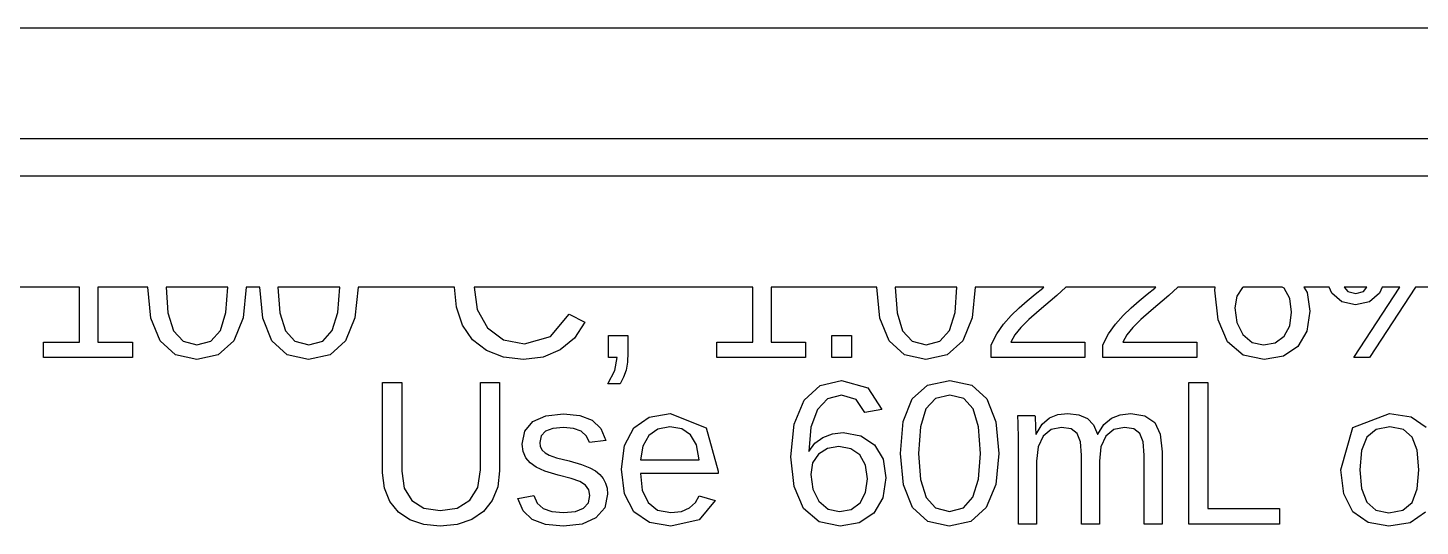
# Model space of a CAD drawing. Extents: x -25 to 123, y -44 to 109.
# Drawn here: x 18.11 to 37.31, y -9.95 to -3.07 of the extents above; entities that cross this region are included whole.
import ezdxf

# ---------------------------------------------------------------- set-up
doc = ezdxf.new("R2010")
doc.units = 0

msp = doc.modelspace()

# ---------------------------------------------------------------- linework, layer by layer
for p, q in [((-7.66949, -3.06779), (99.7035, -3.06779)), ((101.237, -4.6017), (-9.2034, -4.6017)), ((-9.71469, -5.11299), (101.749, -5.11299)), ((18.8255, -6.6469), (17.1565, -6.6469)), ((18.8255, -7.40744), (18.8255, -6.6469)), ((19.7655, -6.6469), (19.0766, -6.6469)), ((19.0766, -6.6469), (19.0766, -7.40744)), ((19.8073, -7.07527), (19.7655, -6.6469)), ((20.8686, -6.6469), (20.0178, -6.6469)), ((20.0178, -6.6469), (20.0429, -7.00211)), ((20.8433, -6.99692), (20.8686, -6.6469)), ((21.1223, -6.6469), (21.0796, -7.07355)), ((21.3082, -6.6469), (21.1223, -6.6469)), ((21.35, -7.07527), (21.3082, -6.6469)), ((22.4114, -6.6469), (21.5605, -6.6469)), ((21.5605, -6.6469), (21.5856, -7.00211)), ((22.386, -6.99692), (22.4114, -6.6469)), ((22.665, -6.6469), (22.6223, -7.07355)), ((23.9944, -6.6469), (22.665, -6.6469)), ((24.0214, -6.92462), (23.9944, -6.6469)), ((28.1078, -6.6469), (24.2641, -6.6469)), ((24.2641, -6.6469), (24.3091, -6.95757)), ((28.1078, -7.40744), (28.1078, -6.6469)), ((29.8184, -6.6469), (28.3588, -6.6469)), ((28.3588, -6.6469), (28.3588, -7.40744)), ((29.8602, -7.07527), (29.8184, -6.6469)), ((30.9216, -6.6469), (30.0707, -6.6469)), ((30.0707, -6.6469), (30.0958, -7.00211)), ((30.8963, -6.99692), (30.9216, -6.6469)), ((31.1752, -6.6469), (31.1325, -7.07355)), ((32.1213, -6.6469), (31.1752, -6.6469)), ((32.0021, -6.7459), (32.107, -6.65993)), ((32.107, -6.65993), (32.1213, -6.6469)), ((32.4239, -6.6469), (32.3, -6.76567)), ((33.664, -6.6469), (32.4239, -6.6469)), ((33.5449, -6.7459), (33.6497, -6.65993)), ((33.6497, -6.65993), (33.664, -6.6469)), ((33.9667, -6.6469), (33.8427, -6.76567)), ((34.4836, -6.6469), (33.9667, -6.6469)), ((34.4795, -6.68765), (34.4836, -6.6469)), ((34.5232, -7.1006), (34.4795, -6.68765)), ((34.8602, -6.65091), (34.7796, -6.77208)), ((34.8667, -6.6469), (34.8602, -6.65091)), ((35.4075, -6.6469), (34.8667, -6.6469)), ((35.4323, -6.66409), (35.4075, -6.6469)), ((35.5103, -6.80347), (35.4323, -6.66409)), ((36.0537, -6.6469), (35.7042, -6.6469)), ((35.7042, -6.6469), (35.7504, -6.72371)), ((36.0895, -6.73203), (36.0537, -6.6469)), ((36.576, -6.6469), (36.2601, -6.6469)), ((36.2601, -6.6469), (36.3121, -6.70758)), ((36.3121, -6.70758), (36.4217, -6.73618)), ((36.3939, -7.61964), (37.0304, -6.6469)), ((36.4217, -6.73618), (36.5262, -6.70706)), ((36.5262, -6.70706), (36.576, -6.6469)), ((37.2468, -6.6469), (36.6089, -7.61964)), ((36.7834, -6.6469), (36.7483, -6.73064)), ((37.0304, -6.6469), (36.7834, -6.6469)), ((37.4869, -6.6469), (37.2468, -6.6469)), ((31.7795, -6.93242), (31.8913, -6.83553)), ((31.8913, -6.83553), (32.0021, -6.7459)), ((32.3, -6.76567), (32.0569, -6.97058)), ((33.3223, -6.93242), (33.4341, -6.83553)), ((33.4341, -6.83553), (33.5449, -6.7459)), ((33.8427, -6.76567), (33.5997, -6.97058)), ((34.7796, -6.77208), (34.7527, -6.93173)), ((35.5363, -6.99138), (35.5103, -6.80347)), ((35.7504, -6.72371), (35.7901, -6.98027)), ((36.227, -6.85269), (36.0895, -6.73203)), ((36.4189, -6.8929), (36.227, -6.85269)), ((36.6108, -6.85234), (36.4189, -6.8929)), ((36.7483, -6.73064), (36.6108, -6.85234)), ((19.9342, -7.39079), (19.8073, -7.07527)), ((20.0429, -7.00211), (20.1193, -7.25072)), ((20.7663, -7.24657), (20.8433, -6.99692)), ((21.0796, -7.07355), (20.9501, -7.3894)), ((21.4769, -7.39079), (21.35, -7.07527)), ((21.5856, -7.00211), (21.6621, -7.25072)), ((22.3091, -7.24657), (22.386, -6.99692)), ((22.6223, -7.07355), (22.4928, -7.3894)), ((24.1061, -7.17374), (24.0214, -6.92462)), ((24.3091, -6.95757), (24.45, -7.21121)), ((25.3179, -7.32803), (25.5756, -7.02327)), ((25.5756, -7.02327), (25.7919, -7.13145)), ((29.9871, -7.39079), (29.8602, -7.07527)), ((30.0958, -7.00211), (30.1723, -7.25072)), ((30.8193, -7.24657), (30.8963, -6.99692)), ((31.1325, -7.07355), (31.003, -7.3894)), ((31.5652, -7.15712), (31.6698, -7.03886)), ((31.6698, -7.03886), (31.7795, -6.93242)), ((31.9137, -7.09451), (31.8031, -7.20564)), ((32.0569, -6.97058), (31.9137, -7.09451)), ((33.108, -7.15712), (33.2125, -7.03886)), ((33.2125, -7.03886), (33.3223, -6.93242)), ((33.4565, -7.09451), (33.3459, -7.20564)), ((33.5997, -6.97058), (33.4565, -7.09451)), ((34.6542, -7.4019), (34.5232, -7.1006)), ((34.7527, -6.93173), (34.7806, -7.13733)), ((35.5106, -7.18085), (35.5363, -6.99138)), ((35.7901, -6.98027), (35.7481, -7.25696)), ((20.1193, -7.25072), (20.2513, -7.39531)), ((20.6342, -7.39426), (20.7663, -7.24657)), ((21.6621, -7.25072), (21.794, -7.39531)), ((22.177, -7.39426), (22.3091, -7.24657)), ((24.2448, -7.37553), (24.1061, -7.17374)), ((24.45, -7.21121), (24.6711, -7.37502)), ((25.7919, -7.13145), (25.6468, -7.35368)), ((30.1723, -7.25072), (30.3042, -7.39531)), ((30.6872, -7.39426), (30.8193, -7.24657)), ((31.3926, -7.44351), (31.4711, -7.29077)), ((31.4711, -7.29077), (31.5652, -7.15712)), ((31.8031, -7.20564), (31.722, -7.30846)), ((32.9353, -7.44351), (33.0139, -7.29077)), ((33.0139, -7.29077), (33.108, -7.15712)), ((33.3459, -7.20564), (33.2647, -7.30846)), ((34.7806, -7.13733), (34.8643, -7.30203)), ((35.4337, -7.32492), (35.5106, -7.18085)), ((35.7481, -7.25696), (35.6223, -7.46848)), ((18.3277, -7.61964), (18.3277, -7.40744)), ((18.3277, -7.40744), (18.8255, -7.40744)), ((19.0766, -7.40744), (19.5523, -7.40744)), ((19.5523, -7.40744), (19.5523, -7.61964)), ((20.1453, -7.58322), (19.9342, -7.39079)), ((20.2513, -7.39531), (20.4432, -7.44351)), ((20.4432, -7.44351), (20.6342, -7.39426)), ((20.9501, -7.3894), (20.7363, -7.58287)), ((21.6881, -7.58322), (21.4769, -7.39079)), ((21.794, -7.39531), (21.9859, -7.44351)), ((21.9859, -7.44351), (22.177, -7.39426)), ((22.4928, -7.3894), (22.2791, -7.58287)), ((24.4348, -7.52463), (24.2448, -7.37553)), ((24.6711, -7.37502), (24.9584, -7.42963)), ((24.9584, -7.42963), (25.3179, -7.32803)), ((25.6468, -7.35368), (25.4528, -7.51561)), ((26.1156, -7.61964), (26.1156, -7.3159)), ((26.1156, -7.3159), (26.3861, -7.3159)), ((26.3861, -7.3159), (26.3861, -7.5489)), ((27.6099, -7.61964), (27.6099, -7.40744)), ((27.6099, -7.40744), (28.1078, -7.40744)), ((28.3588, -7.40744), (28.8345, -7.40744)), ((28.8345, -7.40744), (28.8345, -7.61964)), ((29.1956, -7.61964), (29.1956, -7.3159)), ((29.1956, -7.3159), (29.4661, -7.3159)), ((29.4661, -7.3159), (29.4661, -7.61964)), ((30.1983, -7.58322), (29.9871, -7.39079)), ((30.3042, -7.39531), (30.4961, -7.44351)), ((30.4961, -7.44351), (30.6872, -7.39426)), ((31.003, -7.3894), (30.7893, -7.58287)), ((31.3926, -7.61964), (31.3926, -7.44351)), ((31.722, -7.30846), (31.6672, -7.40744)), ((31.6672, -7.40744), (32.6866, -7.40744)), ((32.6866, -7.40744), (32.6866, -7.61964)), ((32.9353, -7.61964), (32.9353, -7.44351)), ((33.2647, -7.30846), (33.2099, -7.40744)), ((33.2099, -7.40744), (34.2293, -7.40744)), ((34.2293, -7.40744), (34.2293, -7.61964)), ((34.8678, -7.586), (34.6542, -7.4019)), ((34.8643, -7.30203), (34.9918, -7.4102)), ((34.9918, -7.4102), (35.1507, -7.44627)), ((35.1507, -7.44627), (35.3116, -7.41594)), ((35.3116, -7.41594), (35.4337, -7.32492)), ((35.6223, -7.46848), (35.4226, -7.60265)), ((19.5523, -7.61964), (18.3277, -7.61964)), ((20.4404, -7.64737), (20.1453, -7.58322)), ((20.7363, -7.58287), (20.4404, -7.64737)), ((21.9832, -7.64737), (21.6881, -7.58322)), ((22.2791, -7.58287), (21.9832, -7.64737)), ((24.6704, -7.61668), (24.4348, -7.52463)), ((24.9459, -7.64737), (24.6704, -7.61668)), ((25.2169, -7.61443), (24.9459, -7.64737)), ((25.4528, -7.51561), (25.2169, -7.61443)), ((26.2377, -7.61964), (26.1156, -7.61964)), ((26.2051, -7.79785), (26.2377, -7.61964)), ((26.3861, -7.5489), (26.3795, -7.68379)), ((28.8345, -7.61964), (27.6099, -7.61964)), ((29.4661, -7.61964), (29.1956, -7.61964)), ((30.4934, -7.64737), (30.1983, -7.58322)), ((30.7893, -7.58287), (30.4934, -7.64737)), ((32.6866, -7.61964), (31.3926, -7.61964)), ((34.2293, -7.61964), (32.9353, -7.61964)), ((35.1591, -7.64737), (34.8678, -7.586)), ((35.4226, -7.60265), (35.1591, -7.64737)), ((36.6089, -7.61964), (36.3939, -7.61964)), ((26.1073, -7.983), (26.2051, -7.79785)), ((26.3597, -7.79437), (26.3261, -7.89076)), ((26.3795, -7.68379), (26.3597, -7.79437)), ((23.0034, -9.21039), (23.0034, -7.96635)), ((23.0034, -7.96635), (23.2683, -7.96635)), ((23.2683, -7.96635), (23.2683, -9.18822)), ((24.3528, -9.17017), (24.3528, -7.96635)), ((24.3528, -7.96635), (24.6163, -7.96635)), ((24.6163, -7.96635), (24.6163, -9.18544)), ((26.2779, -7.983), (26.1073, -7.983)), ((26.3261, -7.89076), (26.2779, -7.983)), ((28.8139, -8.20908), (29.0341, -8.00519)), ((29.0341, -8.00519), (29.3312, -7.93723)), ((29.3312, -7.93723), (29.6918, -8.03674)), ((29.6918, -8.03674), (29.8888, -8.33527)), ((30.306, -8.18825), (30.5181, -7.99998)), ((30.5181, -7.99998), (30.8254, -7.93723)), ((30.8254, -7.93723), (31.1255, -8.00069)), ((31.1255, -8.00069), (31.3351, -8.19104)), ((34.1172, -9.92049), (34.1172, -7.96635)), ((34.1172, -7.96635), (34.3821, -7.96635)), ((34.3821, -7.96635), (34.3821, -9.70413)), ((28.6777, -8.53984), (28.8139, -8.20908)), ((29.139, -8.18948), (28.9977, -8.33875)), ((29.3284, -8.13972), (29.139, -8.18948)), ((29.533, -8.19936), (29.3284, -8.13972)), ((29.6502, -8.37825), (29.533, -8.19936)), ((30.1828, -8.50238), (30.306, -8.18825)), ((30.6276, -8.18654), (30.4946, -8.32697)), ((30.8254, -8.13972), (30.6276, -8.18654)), ((31.0184, -8.18723), (30.8254, -8.13972)), ((31.1479, -8.32973), (31.0184, -8.18723)), ((31.3351, -8.19104), (31.4584, -8.50584)), ((25.0725, -8.50378), (25.2523, -8.42316)), ((25.2523, -8.42316), (25.499, -8.3963)), ((25.499, -8.3963), (25.7218, -8.41814)), ((25.7218, -8.41814), (25.8936, -8.48366)), ((26.4693, -8.59047), (26.6806, -8.44171)), ((26.6806, -8.44171), (26.9665, -8.39215)), ((26.9665, -8.39215), (27.4626, -8.59151)), ((28.9977, -8.33875), (28.9098, -8.58232)), ((29.8888, -8.33527), (29.6502, -8.37825)), ((30.4946, -8.32697), (30.4192, -8.57452)), ((31.2212, -8.57797), (31.1479, -8.32973)), ((31.7683, -8.5291), (31.7621, -8.41988)), ((31.7621, -8.41988), (31.9979, -8.41988)), ((31.9979, -8.41988), (31.9993, -8.43269)), ((31.9993, -8.43269), (32.0007, -8.45732)), ((32.1976, -8.45456), (32.313, -8.40775)), ((32.313, -8.40775), (32.4514, -8.39215)), ((32.4514, -8.39215), (32.6041, -8.40913)), ((32.6041, -8.40913), (32.7211, -8.4601)), ((33.0512, -8.45871), (33.1731, -8.40878)), ((33.1731, -8.40878), (33.3182, -8.39215)), ((33.3182, -8.39215), (33.5146, -8.42299)), ((33.5146, -8.42299), (33.649, -8.51556)), ((36.3822, -8.5863), (36.8867, -8.39215)), ((36.8867, -8.39215), (37.1852, -8.43947)), ((37.1852, -8.43947), (37.3929, -8.58145)), ((24.9262, -8.81651), (24.9628, -8.63571)), ((24.9628, -8.63571), (25.0725, -8.50378)), ((25.2494, -8.63623), (25.189, -8.70071)), ((25.352, -8.59775), (25.2494, -8.63623)), ((25.499, -8.58493), (25.352, -8.59775)), ((25.6361, -8.59827), (25.499, -8.58493)), ((25.7424, -8.63832), (25.6361, -8.59827)), ((25.8158, -8.70332), (25.7424, -8.63832)), ((25.8936, -8.48366), (26.013, -8.5974)), ((26.013, -8.5974), (26.0787, -8.76382)), ((26.3387, -8.83214), (26.4693, -8.59047)), ((26.7995, -8.60695), (26.6745, -8.69795)), ((26.9623, -8.5766), (26.7995, -8.60695)), ((27.1277, -8.60381), (26.9623, -8.5766)), ((27.2494, -8.68546), (27.1277, -8.60381)), ((27.4626, -8.59151), (27.628, -9.18961)), ((28.6322, -8.98849), (28.6777, -8.53984)), ((28.9098, -8.58232), (28.8805, -8.91499)), ((30.1417, -8.94273), (30.1828, -8.50238)), ((30.4192, -8.57452), (30.3941, -8.94273)), ((31.2457, -8.94273), (31.2212, -8.57797)), ((31.4584, -8.50584), (31.4995, -8.94273)), ((31.7704, -8.74026), (31.7683, -8.5291)), ((32.0007, -8.45732), (32.0022, -8.49008)), ((32.0022, -8.49008), (32.0041, -8.52736)), ((32.0041, -8.52736), (32.0064, -8.5844)), ((32.0064, -8.5844), (32.009, -8.67644)), ((32.0131, -8.67644), (32.0995, -8.54123)), ((32.0995, -8.54123), (32.1976, -8.45456)), ((32.2212, -8.61543), (32.1116, -8.70699)), ((32.364, -8.58493), (32.2212, -8.61543)), ((32.4954, -8.60573), (32.364, -8.58493)), ((32.579, -8.66814), (32.4954, -8.60573)), ((32.7211, -8.4601), (32.8052, -8.54817)), ((32.8052, -8.54817), (32.8591, -8.67644)), ((32.8633, -8.67644), (32.9491, -8.54643)), ((32.9491, -8.54643), (33.0512, -8.45871)), ((33.0854, -8.61526), (32.9763, -8.70628)), ((33.2308, -8.58493), (33.0854, -8.61526)), ((33.3622, -8.60573), (33.2308, -8.58493)), ((33.4458, -8.66814), (33.3622, -8.60573)), ((33.649, -8.51556), (33.7265, -8.67853)), ((36.214, -9.16879), (36.3822, -8.5863)), ((36.702, -8.61249), (36.5739, -8.72015)), ((36.8908, -8.5766), (36.702, -8.61249)), ((37.0772, -8.6118), (36.8908, -8.5766)), ((37.2008, -8.71738), (37.0772, -8.6118)), ((24.9391, -8.91881), (24.9262, -8.81651)), ((25.189, -8.70071), (25.1689, -8.79156)), ((25.1689, -8.79156), (25.1772, -8.84981)), ((25.8541, -8.79156), (25.8158, -8.70332)), ((26.0787, -8.76382), (25.8541, -8.79156)), ((26.6745, -8.69795), (26.5929, -8.84201)), ((27.3295, -8.82642), (27.2494, -8.68546)), ((27.37, -9.03149), (27.3295, -8.82642)), ((28.8805, -8.91499), (28.9623, -8.80388)), ((28.9623, -8.80388), (29.0719, -8.72292)), ((29.0719, -8.72292), (29.2043, -8.67351)), ((29.2043, -8.67351), (29.3548, -8.65703)), ((29.3548, -8.65703), (29.5973, -8.69933)), ((29.5973, -8.69933), (29.784, -8.82623)), ((29.784, -8.82623), (29.9031, -9.02457)), ((31.7704, -9.92049), (31.7704, -8.74026)), ((32.009, -8.67644), (32.0131, -8.67644)), ((32.1116, -8.70699), (32.0419, -8.85397)), ((32.6237, -8.78499), (32.579, -8.66814)), ((32.6386, -8.96909), (32.6237, -8.78499)), ((32.8591, -8.67644), (32.8633, -8.67644)), ((32.9763, -8.70628), (32.9082, -8.8531)), ((33.4905, -8.78499), (33.4458, -8.66814)), ((33.5054, -8.96909), (33.4905, -8.78499)), ((33.7265, -8.67853), (33.7523, -8.92055)), ((36.5739, -8.72015), (36.5006, -8.90408)), ((37.27, -8.90062), (37.2008, -8.71738)), ((24.9775, -9.00375), (24.9391, -8.91881)), ((25.0387, -9.07433), (24.9775, -9.00375)), ((25.1772, -8.84981), (25.2022, -8.89699)), ((25.2022, -8.89699), (25.2435, -8.93546)), ((25.2435, -8.93546), (25.3007, -8.9677)), ((25.3007, -8.9677), (25.4019, -9.00237)), ((25.4019, -9.00237), (25.5753, -9.04814)), ((26.2952, -9.16048), (26.3387, -8.83214)), ((26.5929, -8.84201), (26.5601, -9.03149)), ((28.6759, -9.40144), (28.6322, -8.98849)), ((29.0129, -8.95175), (28.9323, -9.07294)), ((29.1372, -8.87529), (29.0129, -8.95175)), ((29.2952, -8.84981), (29.1372, -8.87529)), ((29.4606, -8.8786), (29.2952, -8.84981)), ((29.585, -8.96494), (29.4606, -8.8786)), ((29.6631, -9.10431), (29.585, -8.96494)), ((30.184, -9.37613), (30.1417, -8.94273)), ((30.3941, -8.94273), (30.4196, -9.30296)), ((31.22, -9.29776), (31.2457, -8.94273)), ((31.4995, -8.94273), (31.4563, -9.37439)), ((32.0419, -8.85397), (32.0187, -9.05092)), ((32.6386, -9.92049), (32.6386, -8.96909)), ((32.9082, -8.8531), (32.8855, -9.05092)), ((33.5054, -9.92049), (33.5054, -8.96909)), ((33.7523, -8.92055), (33.7523, -9.92049)), ((36.5006, -8.90408), (36.4762, -9.16879)), ((37.293, -9.16879), (37.27, -8.90062)), ((23.028, -9.42467), (23.0034, -9.21039)), ((23.2683, -9.18822), (23.3023, -9.42361)), ((24.3163, -9.41304), (24.3528, -9.17017)), ((24.6163, -9.18544), (24.5912, -9.40628)), ((25.1197, -9.13344), (25.0387, -9.07433)), ((25.2416, -9.18735), (25.1197, -9.13344)), ((25.4255, -9.24229), (25.2416, -9.18735)), ((25.5753, -9.04814), (25.7459, -9.09616)), ((25.7459, -9.09616), (25.861, -9.14038)), ((25.861, -9.14038), (25.9392, -9.18494)), ((25.9392, -9.18494), (25.999, -9.23398)), ((26.3387, -9.50337), (26.2952, -9.16048)), ((26.5601, -9.03149), (27.37, -9.03149)), ((27.628, -9.18961), (27.628, -9.22287)), ((28.9323, -9.07294), (28.9055, -9.23259)), ((29.6891, -9.29222), (29.6631, -9.10431)), ((29.9031, -9.02457), (29.9428, -9.28111)), ((32.0187, -9.05092), (32.0187, -9.92049)), ((32.8855, -9.05092), (32.8855, -9.92049)), ((36.256, -9.50284), (36.214, -9.16879)), ((36.4762, -9.16879), (36.5002, -9.42865)), ((37.2689, -9.43472), (37.293, -9.16879)), ((24.5912, -9.40628), (24.5158, -9.59456)), ((25.6044, -9.28943), (25.4255, -9.24229)), ((25.7216, -9.33034), (25.6044, -9.28943)), ((25.8014, -9.38098), (25.7216, -9.33034)), ((25.8471, -9.44476), (25.8014, -9.38098)), ((25.999, -9.23398), (26.0439, -9.28928)), ((26.0439, -9.28928), (26.0773, -9.35255)), ((26.0773, -9.35255), (26.0982, -9.4245)), ((27.628, -9.22287), (26.5573, -9.22287)), ((26.5573, -9.22287), (26.584, -9.45137)), ((28.807, -9.70276), (28.6759, -9.40144)), ((28.9055, -9.23259), (28.9334, -9.43819)), ((29.6634, -9.4817), (29.6891, -9.29222)), ((29.9428, -9.28111), (29.9009, -9.55782)), ((30.3109, -9.69165), (30.184, -9.37613)), ((30.4196, -9.30296), (30.496, -9.55157)), ((31.143, -9.54742), (31.22, -9.29776)), ((31.4563, -9.37439), (31.3268, -9.69026)), ((23.1019, -9.60706), (23.028, -9.42467)), ((23.3023, -9.42361), (23.4042, -9.59456)), ((23.4042, -9.59456), (23.5703, -9.69858)), ((24.0309, -9.69736), (24.2065, -9.58971)), ((24.2065, -9.58971), (24.3163, -9.41304)), ((24.5158, -9.59456), (24.3945, -9.74626)), ((24.8666, -9.56822), (25.0871, -9.52521)), ((24.9389, -9.73793), (24.8666, -9.56822)), ((25.0871, -9.52521), (25.136, -9.62975)), ((25.8404, -9.62715), (25.8624, -9.52521)), ((25.8624, -9.52521), (25.8471, -9.44476)), ((26.1051, -9.5058), (26.065, -9.69373)), ((26.0982, -9.4245), (26.1051, -9.5058)), ((26.4693, -9.74989), (26.3387, -9.50337)), ((26.584, -9.45137), (26.6641, -9.62093)), ((27.3182, -9.62196), (27.3687, -9.53078)), ((27.5878, -9.59317), (27.3676, -9.85945)), ((27.3687, -9.53078), (27.5878, -9.59317)), ((28.9334, -9.43819), (29.0171, -9.60287)), ((29.5864, -9.62576), (29.6634, -9.4817)), ((29.9009, -9.55782), (29.775, -9.76932)), ((30.496, -9.55157), (30.628, -9.69615)), ((31.0109, -9.69511), (31.143, -9.54742)), ((36.3818, -9.7478), (36.256, -9.50284)), ((36.5002, -9.42865), (36.5725, -9.61465)), ((37.1966, -9.61952), (37.2689, -9.43472)), ((23.2204, -9.75372), (23.1019, -9.60706)), ((23.3792, -9.86086), (23.2204, -9.75372)), ((23.5703, -9.69858), (23.7967, -9.73325)), ((23.7967, -9.73325), (24.0309, -9.69736)), ((24.3945, -9.74626), (24.2315, -9.85739)), ((25.0642, -9.856), (24.9389, -9.73793)), ((25.136, -9.62975), (25.2188, -9.70206)), ((25.2188, -9.70206), (25.3381, -9.74419)), ((25.3381, -9.74419), (25.4962, -9.75821)), ((25.4962, -9.75821), (25.6608, -9.74365)), ((25.6608, -9.74365), (25.7743, -9.69997)), ((25.7743, -9.69997), (25.8404, -9.62715)), ((26.065, -9.69373), (25.9449, -9.83311)), ((26.683, -9.89862), (26.4693, -9.74989)), ((26.6641, -9.62093), (26.7955, -9.72597)), ((26.7955, -9.72597), (26.9762, -9.761)), ((26.9762, -9.761), (27.1223, -9.74471)), ((27.1223, -9.74471), (27.2362, -9.69582)), ((27.2362, -9.69582), (27.3182, -9.62196)), ((29.0206, -9.88684), (28.807, -9.70276)), ((29.0171, -9.60287), (29.1445, -9.71106)), ((29.1445, -9.71106), (29.3035, -9.74712)), ((29.3035, -9.74712), (29.4644, -9.71678)), ((29.4644, -9.71678), (29.5864, -9.62576)), ((29.775, -9.76932), (29.5753, -9.9035)), ((30.522, -9.88406), (30.3109, -9.69165)), ((30.628, -9.69615), (30.8199, -9.74435)), ((30.8199, -9.74435), (31.0109, -9.69511)), ((31.3268, -9.69026), (31.113, -9.88373)), ((34.3821, -9.70413), (35.3696, -9.70413)), ((35.3696, -9.70413), (35.3696, -9.92049)), ((36.5899, -9.89812), (36.3818, -9.7478)), ((36.5725, -9.61465), (36.6965, -9.72649)), ((36.6965, -9.72649), (36.8756, -9.76376)), ((36.8756, -9.76376), (37.0682, -9.72771)), ((37.0682, -9.72771), (37.1966, -9.61952)), ((37.3818, -9.75543), (37.1693, -9.90001)), ((23.5734, -9.92638), (23.3792, -9.86086)), ((23.7981, -9.94821), (23.5734, -9.92638)), ((24.0312, -9.92551), (23.7981, -9.94821)), ((24.2315, -9.85739), (24.0312, -9.92551)), ((25.2482, -9.92516), (25.0642, -9.856)), ((25.4962, -9.94821), (25.2482, -9.92516)), ((25.7526, -9.91945), (25.4962, -9.94821)), ((25.9449, -9.83311), (25.7526, -9.91945)), ((26.9762, -9.94821), (26.683, -9.89862)), ((27.3676, -9.85945), (26.9762, -9.94821)), ((29.3118, -9.94821), (29.0206, -9.88684)), ((29.5753, -9.9035), (29.3118, -9.94821)), ((30.8171, -9.94821), (30.522, -9.88406)), ((31.113, -9.88373), (30.8171, -9.94821)), ((32.0187, -9.92049), (31.7704, -9.92049)), ((32.8855, -9.92049), (32.6386, -9.92049)), ((33.7523, -9.92049), (33.5054, -9.92049)), ((35.3696, -9.92049), (34.1172, -9.92049)), ((36.8783, -9.94821), (36.5899, -9.89812)), ((37.1693, -9.90001), (36.8783, -9.94821))]:
    msp.add_line(p, q)

doc.saveas('drawing.dxf')
